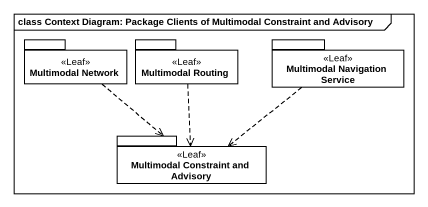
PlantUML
@startuml
mainframe class Context Diagram: Package Clients of Multimodal Constraint and Advisory
package "Multimodal Network" as Multimodal_Network <<Leaf>> {
}
package "Multimodal Routing" as Multimodal_Routing <<Leaf>> {
}
package "Multimodal Navigation Service" as Multimodal_Navigation <<Leaf>> {
}
package "Multimodal Constraint and Advisory" as Multimodal_Constraint_and <<Leaf>> {
}
Multimodal_Network ..> Multimodal_Constraint_and
Multimodal_Routing ..> Multimodal_Constraint_and
Multimodal_Navigation ..> Multimodal_Constraint_and
@enduml
